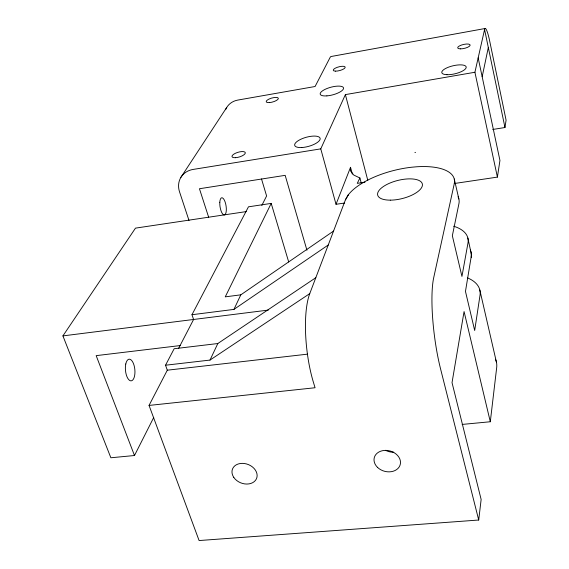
<?xml version="1.0" encoding="UTF-8"?>
<svg xmlns="http://www.w3.org/2000/svg" width="569" height="569" viewBox="0 0 569 569"><rect width="100%" height="100%" fill="white"/><g stroke="black" fill="none" stroke-linecap="round" stroke-linejoin="round"><path stroke-width="0.85" d="M467.626 277.935A54.14 26.437 -13.7 0 1 480.016 295.283L474.681 330.482L465.47 291.406L471.495 254.891L467.86 238.041M315.809 277.7L217.813 343.534L174.157 348.74L165.529 365.22L167.307 370.191L149.05 405.427L199.093 540.55L478.714 520.023L481.139 499.447L452.028 382.645L464.069 311.535L490.3 421.75L462.142 424.431M490.3 421.75L496.687 367.581A52.682 28.507 -13.4 0 0 495.464 359.238M455.257 183.374L497.406 177.108L499.945 160.458L478.166 57.874M492.74 129.462L504.966 127.52L506.083 120.187L489.681 41.011A19.303 2.553 80.8 0 0 484.575 29.51L474.916 72.263L497.406 177.108M482.171 76.744L488.316 47.504M454.282 183.659L433.699 277.715A64.453 12.49 82.9 0 0 440.52 368.698L478.714 520.023M149.05 405.427L315.062 387.745L313.441 382.389A62.697 17.916 83.5 0 1 309.756 293.611L345.433 199.826L348.278 194.868L345.433 199.826M344.693 203.012L336.023 204.292L350.525 167.314L352.339 174.114M336.023 204.292L320.767 148.865L345.383 94.61L474.916 72.263M165.529 365.22L209.997 360.077L217.813 343.534M178.702 348.207L193.595 319.472L191.973 314.721L233.93 309.401L240.808 294.834L333.548 231.071M191.973 314.721L248.468 206.824L271.2 203.403L225.253 296.854L240.808 294.834M350.525 167.314L350.547 170.97L353.726 175.032L359.907 177.99L357.261 183.36L364.978 182.187M261.818 205.459L266.605 195.964L261.505 178.943M246.256 211.597L135.479 228.133L62.917 335.895L110.863 457.768L134.49 455.52L153.73 417.475M180.892 177.357L226.711 107.463M233.93 309.401L328.256 244.99M209.997 360.077L309.756 293.611M485.407 28.45L331.67 56.402A18.642 4.644 80.1 0 0 330.041 57.569L315.084 86.509L237.87 100.066A19.325 17.113 32.3 0 0 225.587 109.725M320.767 148.865L193.204 169.413A21.736 18.557 30.9 0 0 179.541 191.853L189.008 220.488M62.917 335.895L268.333 310.084M414.908 152.449L415.541 152.371M180.537 345.525L96.175 355.639L134.49 455.52M167.307 370.191L307.53 354.153M208.667 217.258L199.449 188.737L285.169 175.344L306.94 250.225M271.2 203.403L288.696 261.968M359.907 177.99L361.258 183.104M345.383 94.61L367.794 180.337M454.268 179.007L458.863 198.972M479.816 289.984L496.367 361.898M484.575 29.51L504.966 127.52M471.303 257.494L471.168 252.408A54.901 25.299 -13.8 0 0 470.314 250.054M454.261 183.659A56.352 22.938 -14.1 0 0 416.451 166.795L411.522 167.243A56.352 22.938 -14.1 0 0 348.32 194.847M393.734 452.199A13.144 10.398 15.1 0 1 385.54 450.299M453.642 226.213A55.193 24.851 -13.9 0 1 467.974 243.041L461.943 276.449L452.348 235.737L458.913 203.738A55.982 23.606 -14 0 0 458.045 196.782M235.36 157.705A6.956 2.44 -16.8 0 0 245.339 152.862A6.956 2.44 -16.8 0 0 235.232 153.353A6.956 2.44 -16.8 0 0 235.36 157.705M460.342 48.863A6.394 2.006 -13.1 0 0 470.136 45.307A6.394 2.006 -13.1 0 0 461.267 45.122A6.394 2.006 -13.1 0 0 460.342 48.863M446.985 74.695A12.497 4.111 -13.2 0 0 466.16 67.64A12.497 4.111 -13.2 0 0 448.856 67.035A12.497 4.111 -13.2 0 0 446.985 74.695M269.4 102.598A6.33 2.027 -16 0 0 278.369 98.387A6.33 2.027 -16 0 0 269.016 99.07A6.33 2.027 -16 0 0 269.4 102.598M335.39 71.139A6.159 1.913 -14.9 0 0 345.12 67.647A6.159 1.913 -14.9 0 0 337.211 67.334A6.159 1.913 -14.9 0 0 335.39 71.139M326.891 95.877A12.07 3.919 -15.1 0 0 343.527 87.896A12.07 3.919 -15.1 0 0 325.184 89.305A12.07 3.919 -15.1 0 0 326.891 95.877M301.776 147.535A13.194 4.694 -15.6 0 0 320.148 138.416A13.194 4.694 -15.6 0 0 300.297 139.512A13.194 4.694 -15.6 0 0 301.776 147.535M219.805 202.279A8.699 3.044 81.3 0 0 224.3 214.961A8.699 3.044 81.3 0 0 225.061 201.81A8.699 3.044 81.3 0 0 219.805 202.279M233.759 477.355A12.938 9.901 21.1 0 0 255.552 480.272A12.938 9.901 21.1 0 0 244.343 463.5A12.938 9.901 21.1 0 0 233.759 477.355M377.546 467.398A13.428 10.519 15.2 0 0 399.915 465.527A13.428 10.519 15.2 0 0 384.288 450.428A13.428 10.519 15.2 0 0 377.546 467.398M125.777 363.996A10.875 4.701 84.6 0 0 130.678 380.832A10.875 4.701 84.6 0 0 134.028 365.22A10.875 4.701 84.6 0 0 125.777 363.996M390.298 200.146A23.016 9.324 -14.1 0 0 422.376 184.136A23.016 9.324 -14.1 0 0 387.325 184.249A23.016 9.324 -14.1 0 0 390.298 200.146"/></g></svg>
